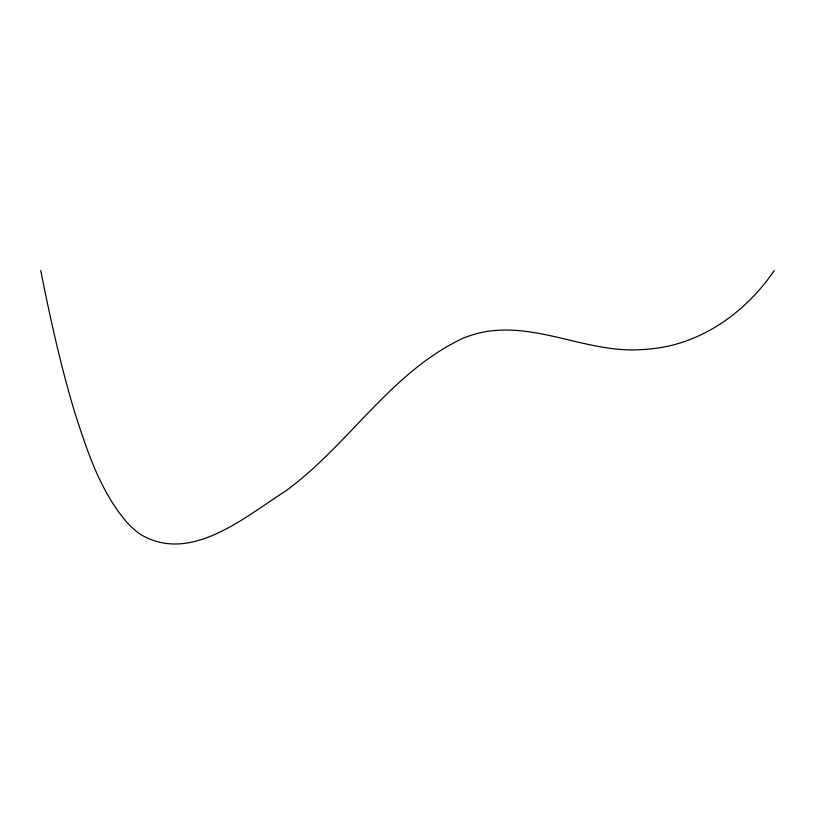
<?xml version="1.0" encoding="UTF-8"?>
<svg xmlns="http://www.w3.org/2000/svg" width="815" height="815" viewBox="0 0 815 815"><rect width="100%" height="100%" fill="white"/><g stroke="black" fill="none" stroke-linecap="round" stroke-linejoin="round"><path stroke-width="1.22" d="M774.25 270.519C746.795 311.004 703.61 342.697 654.201 348.494A848.731 365.782 -90 0 1 642.403 349.533C587.941 353.781 536.81 321.436 482.358 332.296A553.12 238.377 90 0 0 463.093 338.225C390.64 372.109 348.82 445.143 285.25 491.292C244.622 517.128 190.588 564.204 140.689 534.487A222.352 95.834 -90 0 1 126.946 522.395C100.143 491.251 87.256 451.143 74.837 412.685C60.718 366.006 50.224 318.329 40.75 270.519"/></g></svg>
